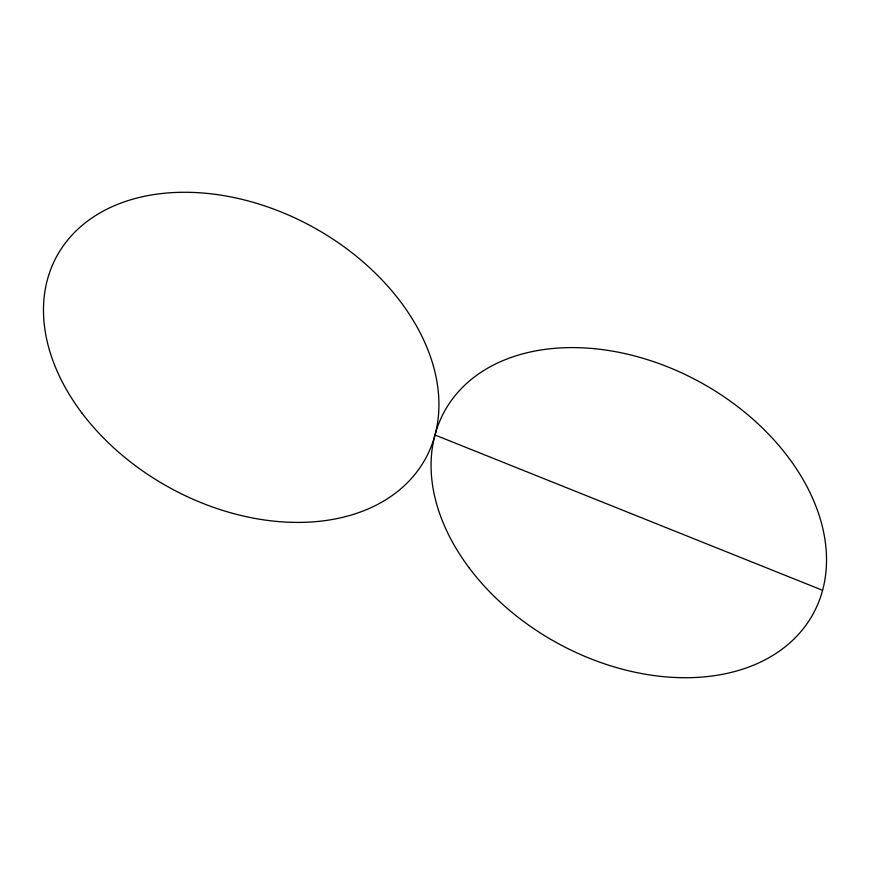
<?xml version="1.0" encoding="UTF-8"?>
<svg xmlns="http://www.w3.org/2000/svg" width="870" height="870" viewBox="0 0 870 870"><rect width="100%" height="100%" fill="white"/><g stroke="black" fill="none" stroke-linecap="round" stroke-linejoin="round"><path stroke-width="1.3" d="M435 435L822.596 590.317M469.408 568.197A210.301 148.705 28.8 0 0 809.829 619.494A210.301 148.705 28.8 0 0 607.151 350.273A210.301 148.705 28.8 0 0 469.408 568.197M81.823 412.891A210.301 148.705 28.8 0 0 422.233 464.188A210.301 148.705 28.8 0 0 219.566 194.956A210.301 148.705 28.8 0 0 81.823 412.891"/></g></svg>
